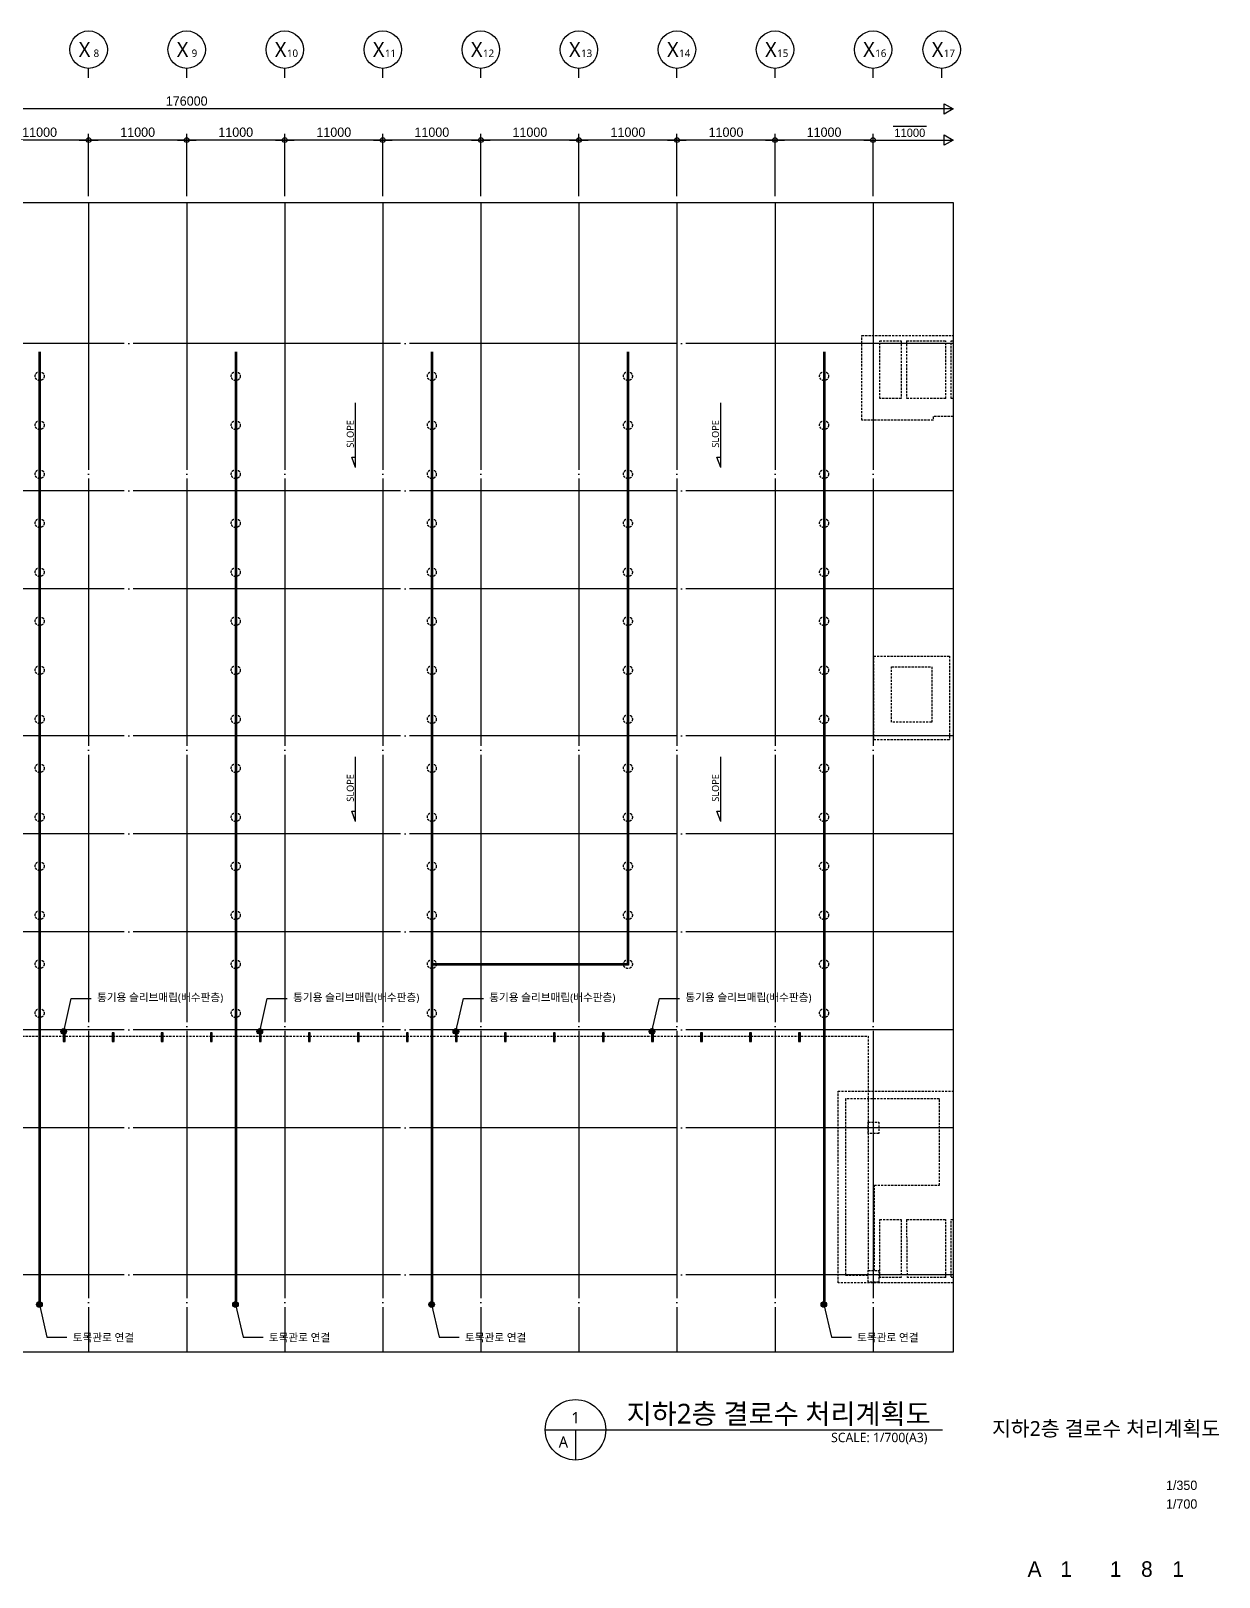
# Model space of a CAD drawing. Header units: millimetres. Extents: x 43194913 to 43467729, y 1104638 to 1280691.
# Drawn here: x 43334437 to 43467729, y 1104638 to 1278192 of the extents above; entities that cross this region are included whole.
import ezdxf
from ezdxf.enums import TextEntityAlignment as Align

# ---------------------------------------------------------------- set-up
doc = ezdxf.new("R2010")
doc.units = ezdxf.units.MM
doc.header["$LTSCALE"] = 1000
doc.header["$MEASUREMENT"] = 0
doc.header["$PDSIZE"] = -10
for name, pattern in [('CEN', [62, 60, -1, 0, -1]), ('HID', [2.2, 1.5, -0.7]), ('HIDDEN', [0.375, 0.25, -0.125])]:
    doc.linetypes.add(name, pattern=pattern)
doc.layers.get('0').update_dxf_attribs({"linetype": 'CONTINUOUS'})
doc.layers.get('Defpoints').update_dxf_attribs({"color": 171, "linetype": 'CONTINUOUS'})
for name, color, linetype in [('0-오픈트랜치', 2, 'HID'), ('CEN(ST)', 1, 'CEN'), ('CON', 2, 'CONTINUOUS'), ('ELE-8', 8, 'CONTINUOUS'), ('LED', 7, 'CONTINUOUS'), ('NDIM', 7, 'CONTINUOUS'), ('SASAC 도면번호', 6, 'CONTINUOUS'), ('SYM', 7, 'CONTINUOUS'), ('SYM(AXIS)', 7, 'CONTINUOUS'), ('TEXT', 3, 'CONTINUOUS'), ('TEXT(AXIS)', 2, 'CONTINUOUS'), ('TEXT(MIN)', 7, 'CONTINUOUS'), ('TEXT-TITLE', 6, 'CONTINUOUS'), ('TEXT-기입', 6, 'CONTINUOUS'), ('트렌치 (1층 결로수처리)', 2, 'CONTINUOUS')]:
    doc.layers.add(name, color=color, linetype=linetype)
doc.styles.add('CGS', font='cgse', dxfattribs={"bigfont": 'cgs'})
doc.styles.add('나눔바른고딕', font='NanumBarunGothic.ttf')
doc.dimstyles.new('NDIM 1200', dxfattribs={"dimscale": 500, "dimtxt": 3, "dimasz": 1, "dimexe": 2, "dimexo": 2, "dimgap": 1, "dimtad": 1, "dimdec": 0, "dimdsep": 46, "dimtxsty": 'CGS', "dimblk": 'DOT0', "dimcen": 1, "dimdle": 8, "dimclrd": 2, "dimclre": 2, "dimclrt": 2, "dimadec": 0, "dimazin": 0, "dimtfac": 1, "dimtdec": 0, "dimtix": 1, "dimtmove": 2, "dimatfit": 3, "dimldrblk": 'DOT0', "dimfxl": 1, "dimtolj": 1, "dimtzin": 0, "dimlwd": -1, "dimlwe": -1, "dimarcsym": 0})

# ---------------------------------------------------------------- blocks, each defined once
blk = doc.blocks.new('DOT0')
blk.add_line((-3, 0), (3, 0))
at = {"color": 6}
blk.add_circle((0, 0), 0.75, dxfattribs=at)
blk = doc.blocks.new('*D26')
at = {"layer": 'Defpoints', "color": 0, "ltscale": 0.4, "transparency": 16777216}
for p in [(43825338, 1238340), (43825338, 1231340), (43836338, 1231340)]:
    blk.add_point(p, dxfattribs=at)
at = {"layer": 'NDIM', "ltscale": 0.4, "transparency": 16777216}
for p, q in [((43825338, 1232040), (43825338, 1239040)), ((43835988, 1238340), (43825688, 1238340)), ((43836338, 1232040), (43836338, 1239040))]:
    blk.add_line(p, q, dxfattribs=at)
at = {"layer": 'NDIM', "ltscale": 0.4, "transparency": 16777216, "xscale": 350, "yscale": 350, "zscale": 350, "rotation": 180}
blk.add_blockref('DOT0', (43825338, 1238340), dxfattribs=at)
at = {"layer": 'NDIM', "ltscale": 0.4, "transparency": 16777216, "xscale": 350, "yscale": 350, "zscale": 350}
blk.add_blockref('DOT0', (43836338, 1238340), dxfattribs=at)
at = {"layer": 'NDIM', "ltscale": 0.4, "transparency": 16777216, "insert": (43830838, 1239215), "char_height": 1050, "attachment_point": 5, "style": 'CGS'}
blk.add_mtext('\\A1;11000', dxfattribs=at)
blk = doc.blocks.new('*D27')
at = {"layer": 'Defpoints', "color": 0, "ltscale": 0.4, "transparency": 16777216}
for p in [(43836338, 1238340), (43836338, 1231340), (43847338, 1231340)]:
    blk.add_point(p, dxfattribs=at)
at = {"layer": 'NDIM', "ltscale": 0.4, "transparency": 16777216}
for p, q in [((43836338, 1232040), (43836338, 1239040)), ((43846988, 1238340), (43836688, 1238340)), ((43847338, 1232040), (43847338, 1239040))]:
    blk.add_line(p, q, dxfattribs=at)
at = {"layer": 'NDIM', "ltscale": 0.4, "transparency": 16777216, "xscale": 350, "yscale": 350, "zscale": 350, "rotation": 180}
blk.add_blockref('DOT0', (43836338, 1238340), dxfattribs=at)
at = {"layer": 'NDIM', "ltscale": 0.4, "transparency": 16777216, "xscale": 350, "yscale": 350, "zscale": 350}
blk.add_blockref('DOT0', (43847338, 1238340), dxfattribs=at)
at = {"layer": 'NDIM', "ltscale": 0.4, "transparency": 16777216, "insert": (43841838, 1239215), "char_height": 1050, "attachment_point": 5, "style": 'CGS'}
blk.add_mtext('\\A1;11000', dxfattribs=at)
blk = doc.blocks.new('*D28')
at = {"layer": 'Defpoints', "color": 0, "ltscale": 0.4, "transparency": 16777216}
for p in [(43847338, 1238340), (43847338, 1231340), (43858338, 1231340)]:
    blk.add_point(p, dxfattribs=at)
at = {"layer": 'NDIM', "ltscale": 0.4, "transparency": 16777216}
for p, q in [((43847338, 1232040), (43847338, 1239040)), ((43857988, 1238340), (43847688, 1238340)), ((43858338, 1232040), (43858338, 1239040))]:
    blk.add_line(p, q, dxfattribs=at)
at = {"layer": 'NDIM', "ltscale": 0.4, "transparency": 16777216, "xscale": 350, "yscale": 350, "zscale": 350, "rotation": 180}
blk.add_blockref('DOT0', (43847338, 1238340), dxfattribs=at)
at = {"layer": 'NDIM', "ltscale": 0.4, "transparency": 16777216, "xscale": 350, "yscale": 350, "zscale": 350}
blk.add_blockref('DOT0', (43858338, 1238340), dxfattribs=at)
at = {"layer": 'NDIM', "ltscale": 0.4, "transparency": 16777216, "insert": (43852838, 1239215), "char_height": 1050, "attachment_point": 5, "style": 'CGS'}
blk.add_mtext('\\A1;11000', dxfattribs=at)
blk = doc.blocks.new('*D29')
at = {"layer": 'Defpoints', "color": 0, "ltscale": 0.4, "transparency": 16777216}
for p in [(43858338, 1238340), (43858338, 1231340), (43869338, 1231340)]:
    blk.add_point(p, dxfattribs=at)
at = {"layer": 'NDIM', "ltscale": 0.4, "transparency": 16777216}
for p, q in [((43858338, 1232040), (43858338, 1239040)), ((43868988, 1238340), (43858688, 1238340)), ((43869338, 1232040), (43869338, 1239040))]:
    blk.add_line(p, q, dxfattribs=at)
at = {"layer": 'NDIM', "ltscale": 0.4, "transparency": 16777216, "xscale": 350, "yscale": 350, "zscale": 350, "rotation": 180}
blk.add_blockref('DOT0', (43858338, 1238340), dxfattribs=at)
at = {"layer": 'NDIM', "ltscale": 0.4, "transparency": 16777216, "xscale": 350, "yscale": 350, "zscale": 350}
blk.add_blockref('DOT0', (43869338, 1238340), dxfattribs=at)
at = {"layer": 'NDIM', "ltscale": 0.4, "transparency": 16777216, "insert": (43863838, 1239215), "char_height": 1050, "attachment_point": 5, "style": 'CGS'}
blk.add_mtext('\\A1;11000', dxfattribs=at)
blk = doc.blocks.new('*D30')
at = {"layer": 'Defpoints', "color": 0, "ltscale": 0.4, "transparency": 16777216}
for p in [(43869338, 1238340), (43869338, 1231340), (43880338, 1231340)]:
    blk.add_point(p, dxfattribs=at)
at = {"layer": 'NDIM', "ltscale": 0.4, "transparency": 16777216}
for p, q in [((43869338, 1232040), (43869338, 1239040)), ((43879988, 1238340), (43869688, 1238340)), ((43880338, 1232040), (43880338, 1239040))]:
    blk.add_line(p, q, dxfattribs=at)
at = {"layer": 'NDIM', "ltscale": 0.4, "transparency": 16777216, "xscale": 350, "yscale": 350, "zscale": 350, "rotation": 180}
blk.add_blockref('DOT0', (43869338, 1238340), dxfattribs=at)
at = {"layer": 'NDIM', "ltscale": 0.4, "transparency": 16777216, "xscale": 350, "yscale": 350, "zscale": 350}
blk.add_blockref('DOT0', (43880338, 1238340), dxfattribs=at)
at = {"layer": 'NDIM', "ltscale": 0.4, "transparency": 16777216, "insert": (43874838, 1239215), "char_height": 1050, "attachment_point": 5, "style": 'CGS'}
blk.add_mtext('\\A1;11000', dxfattribs=at)
blk = doc.blocks.new('*D31')
at = {"layer": 'Defpoints', "color": 0, "ltscale": 0.4, "transparency": 16777216}
for p in [(43880338, 1238340), (43880338, 1231340), (43891338, 1231340)]:
    blk.add_point(p, dxfattribs=at)
at = {"layer": 'NDIM', "ltscale": 0.4, "transparency": 16777216}
for p, q in [((43880338, 1232040), (43880338, 1239040)), ((43890988, 1238340), (43880688, 1238340)), ((43891338, 1232040), (43891338, 1239040))]:
    blk.add_line(p, q, dxfattribs=at)
at = {"layer": 'NDIM', "ltscale": 0.4, "transparency": 16777216, "xscale": 350, "yscale": 350, "zscale": 350, "rotation": 180}
blk.add_blockref('DOT0', (43880338, 1238340), dxfattribs=at)
at = {"layer": 'NDIM', "ltscale": 0.4, "transparency": 16777216, "xscale": 350, "yscale": 350, "zscale": 350}
blk.add_blockref('DOT0', (43891338, 1238340), dxfattribs=at)
at = {"layer": 'NDIM', "ltscale": 0.4, "transparency": 16777216, "insert": (43885838, 1239215), "char_height": 1050, "attachment_point": 5, "style": 'CGS'}
blk.add_mtext('\\A1;11000', dxfattribs=at)
blk = doc.blocks.new('*D32')
at = {"layer": 'Defpoints', "color": 0, "ltscale": 0.4, "transparency": 16777216}
for p in [(43891338, 1238340), (43891338, 1231340), (43902338, 1231340)]:
    blk.add_point(p, dxfattribs=at)
at = {"layer": 'NDIM', "ltscale": 0.4, "transparency": 16777216}
for p, q in [((43891338, 1232040), (43891338, 1239040)), ((43901988, 1238340), (43891688, 1238340)), ((43902338, 1232040), (43902338, 1239040))]:
    blk.add_line(p, q, dxfattribs=at)
at = {"layer": 'NDIM', "ltscale": 0.4, "transparency": 16777216, "xscale": 350, "yscale": 350, "zscale": 350, "rotation": 180}
blk.add_blockref('DOT0', (43891338, 1238340), dxfattribs=at)
at = {"layer": 'NDIM', "ltscale": 0.4, "transparency": 16777216, "xscale": 350, "yscale": 350, "zscale": 350}
blk.add_blockref('DOT0', (43902338, 1238340), dxfattribs=at)
at = {"layer": 'NDIM', "ltscale": 0.4, "transparency": 16777216, "insert": (43896838, 1239215), "char_height": 1050, "attachment_point": 5, "style": 'CGS'}
blk.add_mtext('\\A1;11000', dxfattribs=at)
blk = doc.blocks.new('*D33')
at = {"layer": 'Defpoints', "color": 0, "ltscale": 0.4, "transparency": 16777216}
for p in [(43902338, 1238340), (43902338, 1231340), (43913338, 1231340)]:
    blk.add_point(p, dxfattribs=at)
at = {"layer": 'NDIM', "ltscale": 0.4, "transparency": 16777216}
for p, q in [((43902338, 1232040), (43902338, 1239040)), ((43912988, 1238340), (43902688, 1238340)), ((43913338, 1232040), (43913338, 1239040))]:
    blk.add_line(p, q, dxfattribs=at)
at = {"layer": 'NDIM', "ltscale": 0.4, "transparency": 16777216, "xscale": 350, "yscale": 350, "zscale": 350, "rotation": 180}
blk.add_blockref('DOT0', (43902338, 1238340), dxfattribs=at)
at = {"layer": 'NDIM', "ltscale": 0.4, "transparency": 16777216, "xscale": 350, "yscale": 350, "zscale": 350}
blk.add_blockref('DOT0', (43913338, 1238340), dxfattribs=at)
at = {"layer": 'NDIM', "ltscale": 0.4, "transparency": 16777216, "insert": (43907838, 1239215), "char_height": 1050, "attachment_point": 5, "style": 'CGS'}
blk.add_mtext('\\A1;11000', dxfattribs=at)
blk = doc.blocks.new('*D34')
at = {"layer": 'Defpoints', "color": 0, "ltscale": 0.4, "transparency": 16777216}
for p in [(43913338, 1238340), (43913338, 1231340), (43924338, 1231340)]:
    blk.add_point(p, dxfattribs=at)
at = {"layer": 'NDIM', "ltscale": 0.4, "transparency": 16777216}
for p, q in [((43913338, 1232040), (43913338, 1239040)), ((43923988, 1238340), (43913688, 1238340)), ((43924338, 1232040), (43924338, 1239040))]:
    blk.add_line(p, q, dxfattribs=at)
at = {"layer": 'NDIM', "ltscale": 0.4, "transparency": 16777216, "xscale": 350, "yscale": 350, "zscale": 350, "rotation": 180}
blk.add_blockref('DOT0', (43913338, 1238340), dxfattribs=at)
at = {"layer": 'NDIM', "ltscale": 0.4, "transparency": 16777216, "xscale": 350, "yscale": 350, "zscale": 350}
blk.add_blockref('DOT0', (43924338, 1238340), dxfattribs=at)
at = {"layer": 'NDIM', "ltscale": 0.4, "transparency": 16777216, "insert": (43918838, 1239215), "char_height": 1050, "attachment_point": 5, "style": 'CGS'}
blk.add_mtext('\\A1;11000', dxfattribs=at)
blk = doc.blocks.new('*D40')
at = {"layer": 'Defpoints', "color": 0, "ltscale": 0.4, "transparency": 16777216}
for p in [(43825338, 1238340), (43825338, 1231340), (43836338, 1231340)]:
    blk.add_point(p, dxfattribs=at)
at = {"layer": 'NDIM', "ltscale": 0.4, "transparency": 16777216}
for p, q in [((43825338, 1232040), (43825338, 1239040)), ((43835988, 1238340), (43825688, 1238340)), ((43836338, 1232040), (43836338, 1239040))]:
    blk.add_line(p, q, dxfattribs=at)
at = {"layer": 'NDIM', "ltscale": 0.4, "transparency": 16777216, "xscale": 350, "yscale": 350, "zscale": 350, "rotation": 180}
blk.add_blockref('DOT0', (43825338, 1238340), dxfattribs=at)
at = {"layer": 'NDIM', "ltscale": 0.4, "transparency": 16777216, "xscale": 350, "yscale": 350, "zscale": 350}
blk.add_blockref('DOT0', (43836338, 1238340), dxfattribs=at)
at = {"layer": 'NDIM', "ltscale": 0.4, "transparency": 16777216, "insert": (43830838, 1239215), "char_height": 1050, "attachment_point": 5, "style": 'CGS'}
blk.add_mtext('\\A1;11000', dxfattribs=at)
blk = doc.blocks.new('*D41')
at = {"layer": 'Defpoints', "color": 0, "ltscale": 0.4, "transparency": 16777216}
for p in [(43836338, 1238340), (43836338, 1231340), (43847338, 1231340)]:
    blk.add_point(p, dxfattribs=at)
at = {"layer": 'NDIM', "ltscale": 0.4, "transparency": 16777216}
for p, q in [((43836338, 1232040), (43836338, 1239040)), ((43846988, 1238340), (43836688, 1238340)), ((43847338, 1232040), (43847338, 1239040))]:
    blk.add_line(p, q, dxfattribs=at)
at = {"layer": 'NDIM', "ltscale": 0.4, "transparency": 16777216, "xscale": 350, "yscale": 350, "zscale": 350, "rotation": 180}
blk.add_blockref('DOT0', (43836338, 1238340), dxfattribs=at)
at = {"layer": 'NDIM', "ltscale": 0.4, "transparency": 16777216, "xscale": 350, "yscale": 350, "zscale": 350}
blk.add_blockref('DOT0', (43847338, 1238340), dxfattribs=at)
at = {"layer": 'NDIM', "ltscale": 0.4, "transparency": 16777216, "insert": (43841838, 1239215), "char_height": 1050, "attachment_point": 5, "style": 'CGS'}
blk.add_mtext('\\A1;11000', dxfattribs=at)
blk = doc.blocks.new('*D42')
at = {"layer": 'Defpoints', "color": 0, "ltscale": 0.4, "transparency": 16777216}
for p in [(43847338, 1238340), (43847338, 1231340), (43858338, 1231340)]:
    blk.add_point(p, dxfattribs=at)
at = {"layer": 'NDIM', "ltscale": 0.4, "transparency": 16777216}
for p, q in [((43847338, 1232040), (43847338, 1239040)), ((43857988, 1238340), (43847688, 1238340)), ((43858338, 1232040), (43858338, 1239040))]:
    blk.add_line(p, q, dxfattribs=at)
at = {"layer": 'NDIM', "ltscale": 0.4, "transparency": 16777216, "xscale": 350, "yscale": 350, "zscale": 350, "rotation": 180}
blk.add_blockref('DOT0', (43847338, 1238340), dxfattribs=at)
at = {"layer": 'NDIM', "ltscale": 0.4, "transparency": 16777216, "xscale": 350, "yscale": 350, "zscale": 350}
blk.add_blockref('DOT0', (43858338, 1238340), dxfattribs=at)
at = {"layer": 'NDIM', "ltscale": 0.4, "transparency": 16777216, "insert": (43852838, 1239215), "char_height": 1050, "attachment_point": 5, "style": 'CGS'}
blk.add_mtext('\\A1;11000', dxfattribs=at)
blk = doc.blocks.new('A$C2F20087E')
at = {"layer": 'SYM(AXIS)'}
blk.add_line((600, 0), (600, 300), dxfattribs=at)
blk.add_circle((600, 900), 600, dxfattribs=at)
blk = doc.blocks.new('PIT')
at = {"layer": 'CON', "linetype": 'HIDDEN'}
for p, q in [((213450, -8600), (213450, 900)), ((213450, 900), (223691, 900)), ((215450, -6200), (215450, 300)), ((215450, 300), (217850, 300)), ((217850, 300), (217850, -6200)), ((218450, 300), (218450, -6200)), ((218450, 300), (222850, 300)), ((222850, -6200), (222850, 300)), ((223450, -6200), (223450, 300)), ((223450, 300), (223691, 300)), ((217850, -6200), (215450, -6200)), ((222850, -6200), (218450, -6200)), ((223691, -6200), (223450, -6200)), ((221450, -8600), (213450, -8600)), ((223691, -8200), (221450, -8200)), ((221450, -8200), (221450, -8600)), ((214775, -44500), (214775, -35100)), ((214775, -35100), (223275, -35100)), ((216775, -42500), (216775, -36300)), ((216775, -36300), (221275, -36300)), ((221275, -36300), (221275, -42500)), ((223275, -35100), (223275, -44500)), ((221275, -42500), (216775, -42500)), ((223275, -44500), (214775, -44500)), ((210775, -105450), (210775, -83950)), ((210775, -83950), (223691, -83950)), ((222150, -84800), (211625, -84800)), ((211625, -84800), (211625, -104600)), ((222150, -94500), (222150, -84800)), ((214150, -87400), (215350, -87400)), ((214150, -88700), (214150, -87400)), ((215350, -87400), (215350, -88700)), ((215350, -88700), (214150, -88700)), ((214850, -97675), (214850, -94500)), ((214850, -94500), (222150, -94500)), ((214850, -104075), (214850, -97675)), ((215450, -104850), (215450, -98350)), ((215450, -98350), (217850, -98350)), ((217850, -98350), (217850, -104850)), ((218450, -98350), (222850, -98350)), ((218450, -98350), (218513, -104850)), ((222850, -104850), (222850, -98350)), ((223450, -104775), (223450, -98350)), ((223450, -98350), (223691, -98350)), ((214150, -104075), (215350, -104075)), ((214150, -105375), (214150, -104075)), ((215350, -104075), (215350, -105375)), ((223691, -105450), (210775, -105450)), ((211625, -104600), (214150, -104600)), ((215350, -105375), (214150, -105375)), ((217850, -104850), (215450, -104850)), ((222850, -104850), (218513, -104850)), ((223691, -104850), (223450, -104850))]:
    blk.add_line(p, q, dxfattribs=at)
blk = doc.blocks.new('A$C002E7D50')
at = {"layer": 'SYM'}
for p, q in [((8316, 0), (0, 0)), ((8316, 0), (6993, 499)), ((6993, 499), (6993, 0))]:
    blk.add_line(p, q, dxfattribs=at)
blk = doc.blocks.new('A$C16a99d6b')
at = {"xscale": -0.75, "yscale": 0.75, "zscale": 0.75}
blk.add_blockref('A$C002E7D50', (8316, 208), dxfattribs=at)
at = {"layer": 'TEXT(MIN)', "style": '나눔바른고딕'}
blk.add_text('SLOPE', height=675, dxfattribs=at).set_placement((3989, 726), align=Align.MIDDLE_LEFT)
blk = doc.blocks.new('슬리브')
at = {"layer": 'LED'}
h = blk.add_hatch(color=256, dxfattribs=at)
h.dxf.hatch_style = 1
h.paths.add_polyline_path([(6282138, -145249), (6282138, -145449), (6283138, -145449), (6283138, -145249)])
blk.add_lwpolyline([(6283138, -145449), (6283138, -145249), (6282138, -145249), (6282138, -145449)], close=True, dxfattribs=at)
for points in [[(6283138, -145349), (6282138, -145349)], [(6282638, -145449), (6282638, -145249)]]:
    blk.add_lwpolyline(points, dxfattribs=at)
blk = doc.blocks.new('sdhfjgdfgfghgfh')
at = {"layer": 'LED'}
h = blk.add_hatch(color=256, dxfattribs=at)
h.dxf.hatch_style = 1
edge = h.paths.add_edge_path()
edge.add_arc((43272109, 1158895), 315, -90, 270, ccw=False)
blk.add_lwpolyline([(43272109, 1158895), (43272957, 1162585), (43275197, 1162585)], dxfattribs=at)
blk.add_circle((43272109, 1158895), 315, dxfattribs=at)
at = {"rotation": 269.9999999999999}
for p in [(43417512, 7440880), (43423012, 7440880), (43428512, 7440880), (43434012, 7440880)]:
    blk.add_blockref('슬리브', p, dxfattribs=at)
at = {"layer": 'TEXT(MIN)', "style": '나눔바른고딕'}
blk.add_text('통기용 슬리브매립(배수판층)', height=875, dxfattribs=at).set_placement((43275850, 1162705), align=Align.MIDDLE_LEFT)
blk = doc.blocks.new('sfdg15d63fgdfgd')
at = {"layer": 'LED'}
h = blk.add_hatch(color=256, dxfattribs=at)
h.dxf.hatch_style = 1
edge = h.paths.add_edge_path()
edge.add_arc((43269388, 1128242), 315, 90, 450)
at = {"layer": '트렌치 (1층 결로수처리)'}
h = blk.add_hatch(color=256, dxfattribs=at)
h.dxf.hatch_style = 1
edge = h.paths.add_edge_path()
edge.add_arc((43269413, 1232442), 50, 90, 450)
h = blk.add_hatch(color=256, dxfattribs=at)
h.dxf.hatch_style = 1
edge = h.paths.add_edge_path()
edge.add_arc((43269413, 1226942), 50, 90, 450)
h = blk.add_hatch(color=256, dxfattribs=at)
h.dxf.hatch_style = 1
edge = h.paths.add_edge_path()
edge.add_arc((43269413, 1221442), 50, 90, 450)
h = blk.add_hatch(color=256, dxfattribs=at)
h.dxf.hatch_style = 1
edge = h.paths.add_edge_path()
edge.add_arc((43269413, 1215942), 50, 90, 450)
h = blk.add_hatch(color=256, dxfattribs=at)
h.dxf.hatch_style = 1
edge = h.paths.add_edge_path()
edge.add_arc((43269413, 1210442), 50, 90, 450)
h = blk.add_hatch(color=256, dxfattribs=at)
h.dxf.hatch_style = 1
edge = h.paths.add_edge_path()
edge.add_arc((43269413, 1204942), 50, 90, 450)
h = blk.add_hatch(color=256, dxfattribs=at)
h.dxf.hatch_style = 1
edge = h.paths.add_edge_path()
edge.add_arc((43269413, 1199442), 50, 90, 450)
h = blk.add_hatch(color=256, dxfattribs=at)
h.dxf.hatch_style = 1
edge = h.paths.add_edge_path()
edge.add_arc((43269413, 1193942), 50, 90, 450)
h = blk.add_hatch(color=256, dxfattribs=at)
h.dxf.hatch_style = 1
edge = h.paths.add_edge_path()
edge.add_arc((43269413, 1188442), 50, 90, 450)
h = blk.add_hatch(color=256, dxfattribs=at)
h.dxf.hatch_style = 1
edge = h.paths.add_edge_path()
edge.add_arc((43269413, 1182942), 50, 90, 450)
h = blk.add_hatch(color=256, dxfattribs=at)
h.dxf.hatch_style = 1
edge = h.paths.add_edge_path()
edge.add_arc((43269413, 1177442), 50, 90, 450)
h = blk.add_hatch(color=256, dxfattribs=at)
h.dxf.hatch_style = 1
edge = h.paths.add_edge_path()
edge.add_arc((43269413, 1171942), 50, 90, 450)
h = blk.add_hatch(color=256, dxfattribs=at)
h.dxf.hatch_style = 1
edge = h.paths.add_edge_path()
edge.add_arc((43269413, 1166442), 50, 90, 450)
h = blk.add_hatch(color=256, dxfattribs=at)
h.dxf.hatch_style = 1
edge = h.paths.add_edge_path()
edge.add_arc((43269413, 1160942), 50, 90, 450)
at = {"layer": 'LED'}
blk.add_lwpolyline([(43269388, 1128242), (43270235, 1124552), (43272475, 1124552)], dxfattribs=at)
blk.add_circle((43269388, 1128242), 315, dxfattribs=at)
at = {"layer": '트렌치 (1층 결로수처리)'}
for points in [[(43269338, 1235167), (43269338, 1128242)], [(43269488, 1235167), (43269488, 1128242)]]:
    blk.add_lwpolyline(points, dxfattribs=at)
at = {"layer": '트렌치 (1층 결로수처리)', "linetype": 'HIDDEN'}
for centre in [(43269413, 1232442), (43269413, 1226942), (43269413, 1221442), (43269413, 1215942), (43269413, 1210442), (43269413, 1204942), (43269413, 1199442), (43269413, 1193942), (43269413, 1188442), (43269413, 1182942), (43269413, 1177442), (43269413, 1171942), (43269413, 1166442), (43269413, 1160942)]:
    blk.add_circle(centre, 500, dxfattribs=at)
at = {"layer": '트렌치 (1층 결로수처리)'}
for centre in [(43269413, 1232442), (43269413, 1226942), (43269413, 1221442), (43269413, 1215942), (43269413, 1210442), (43269413, 1204942), (43269413, 1199442), (43269413, 1193942), (43269413, 1188442), (43269413, 1182942), (43269413, 1177442), (43269413, 1171942), (43269413, 1166442), (43269413, 1160942)]:
    blk.add_circle(centre, 50, dxfattribs=at)
at = {"layer": 'TEXT(MIN)', "style": '나눔바른고딕'}
blk.add_text('토목관로 연결', height=875, dxfattribs=at).set_placement((43273129, 1124525), align=Align.MIDDLE_LEFT)
blk = doc.blocks.new('sdnjfknkdfgdfgdfg')
for points in [[(43932329.2, 1242417), (43933329.2, 1241839.6), (43932329.2, 1241262.3)], [(43932329.2, 1238917), (43933329.2, 1238339.6), (43932329.2, 1237762.3)]]:
    blk.add_lwpolyline(points, close=True)
at = {"layer": 'CEN(ST)', "ltscale": 0.5}
for points in [[(43836338.4, 1231339.6), (43836338.4, 1102264.7)], [(43847338.4, 1231339.6), (43847338.4, 1102264.7)], [(43858338.4, 1231339.6), (43858338.4, 1102264.7)], [(43869338.4, 1231339.6), (43869338.4, 1102264.7)], [(43880338.4, 1231339.6), (43880338.4, 1102264.7)], [(43891338.4, 1231339.6), (43891338.4, 1102264.7)], [(43902338.4, 1231339.6), (43902338.4, 1102264.7)], [(43913338.4, 1231339.6), (43913338.4, 1102264.7)], [(43924338.4, 1231339.6), (43924338.4, 1102264.7)], [(43933329.2, 1215514.7), (43706638.4, 1215514.7)], [(43933329.2, 1198964.7), (43706638.4, 1198964.7)], [(43933329.2, 1187964.7), (43706638.4, 1187964.7)], [(43933329.2, 1171464.7), (43706638.4, 1171464.7)], [(43933329.2, 1160464.7), (43706638.4, 1160464.7)], [(43933329.2, 1149464.7), (43706638.4, 1149464.7)], [(43933329.2, 1138464.7), (43706638.4, 1138464.7)], [(43933329.2, 1127464.7), (43706638.4, 1127464.7)], [(43933329.2, 1110964.7), (43706638.4, 1110964.7)]]:
    blk.add_lwpolyline(points, dxfattribs=at)
at = {"layer": 'Defpoints'}
blk.add_lwpolyline([(43933329.2, 1102264.7), (43706638.4, 1102264.7), (43706638.4, 1231339.6), (43933329.2, 1231339.6)], close=True, dxfattribs=at)
at = {"layer": 'NDIM', "ltscale": 0.4}
for p, q in [((43933329.2, 1241839.6), (43759688.4, 1241839.6)), ((43926593, 1239893.6), (43930331.7, 1239893.6)), ((43924338.4, 1238339.6), (43933329.2, 1238339.6))]:
    blk.add_line(p, q, dxfattribs=at)
at = {"xscale": 3.5, "yscale": 3.5, "zscale": 3.5}
for p in [(43834238.4, 1245339.6), (43845238.4, 1245339.6), (43856238.4, 1245339.6), (43867238.4, 1245339.6), (43878238.4, 1245339.6), (43889238.4, 1245339.6), (43900238.4, 1245339.6), (43911238.4, 1245339.6), (43922238.4, 1245339.6), (43929938.4, 1245339.6)]:
    blk.add_blockref('A$C2F20087E', p, dxfattribs=at)
at = {"layer": 'NDIM', "ltscale": 0.4, "attachment_point": 5, "style": 'CGS'}
for s, insert, char_height in [('\\A1;176000', (43847338.4, 1242714.6), 1050), ('\\A1;11000', (43928461.4, 1239152.9), 933.33)]:
    blk.add_mtext(s, dxfattribs=dict(at, insert=insert, char_height=char_height))
at = {"layer": 'TEXT(AXIS)', "style": '나눔바른고딕'}
for s, height, p in [('X', 1680, (43835877.6, 1248503.6)), ('8', 840, (43837205, 1248083.7)), ('X', 1680, (43846877.6, 1248503.6)), ('9', 840, (43848205, 1248083.7)), ('X', 1680, (43857877.6, 1248503.6)), ('10', 840, (43859205, 1248083.7)), ('X', 1680, (43868877.6, 1248503.6)), ('11', 840, (43870205, 1248083.7)), ('X', 1680, (43879877.6, 1248503.6)), ('12', 840, (43881205, 1248083.7)), ('X', 1680, (43890877.6, 1248503.6)), ('13', 840, (43892205, 1248083.7)), ('X', 1680, (43901877.6, 1248503.6)), ('14', 840, (43903205, 1248083.7)), ('X', 1680, (43912877.6, 1248503.6)), ('15', 840, (43914205, 1248083.7)), ('X', 1680, (43923877.6, 1248503.6)), ('16', 840, (43925205, 1248083.7)), ('X', 1680, (43931577.6, 1248503.6)), ('17', 840, (43932905, 1248083.7))]:
    blk.add_text(s, height=height, dxfattribs=at).set_placement(p, align=Align.MIDDLE)
at = {"layer": 'NDIM', "ltscale": 0.4}
for base, p1, p2, picture, middle in [((43825338.4, 1238339.6), (43836338.4, 1231339.6), (43825338.4, 1231339.6), '*D26', (43830838.4, 1239214.6)), ((43825338.4, 1238339.6), (43836338.4, 1231339.6), (43825338.4, 1231339.6), '*D40', (43830838.4, 1239214.6)), ((43836338.4, 1238339.6), (43847338.4, 1231339.6), (43836338.4, 1231339.6), '*D27', (43841838.4, 1239214.6)), ((43836338.4, 1238339.6), (43847338.4, 1231339.6), (43836338.4, 1231339.6), '*D41', (43841838.4, 1239214.6)), ((43847338.4, 1238339.6), (43858338.4, 1231339.6), (43847338.4, 1231339.6), '*D28', (43852838.4, 1239214.6)), ((43847338.4, 1238339.6), (43858338.4, 1231339.6), (43847338.4, 1231339.6), '*D42', (43852838.4, 1239214.6)), ((43858338.4, 1238339.6), (43869338.4, 1231339.6), (43858338.4, 1231339.6), '*D29', (43863838.4, 1239214.6)), ((43869338.4, 1238339.6), (43880338.4, 1231339.6), (43869338.4, 1231339.6), '*D30', (43874838.4, 1239214.6)), ((43880338.4, 1238339.6), (43891338.4, 1231339.6), (43880338.4, 1231339.6), '*D31', (43885838.4, 1239214.6)), ((43891338.4, 1238339.6), (43902338.4, 1231339.6), (43891338.4, 1231339.6), '*D32', (43896838.4, 1239214.6)), ((43902338.4, 1238339.6), (43913338.4, 1231339.6), (43902338.4, 1231339.6), '*D33', (43907838.4, 1239214.6)), ((43913338.4, 1238339.6), (43924338.4, 1231339.6), (43913338.4, 1231339.6), '*D34', (43918838.4, 1239214.6))]:
    dim = blk.add_linear_dim(base=base, p1=p1, p2=p2, angle=180, dimstyle='NDIM 1200', override={"dimscale": 350, "dimclrd": 256, "dimclre": 256, "dimclrt": 256}, dxfattribs=at)
    dim.commit()
    dim.dimension.update_dxf_attribs({"geometry": picture, "text_midpoint": middle, "dimtype": 160})

msp = doc.modelspace()

# ---------------------------------------------------------------- hatches: boundary and pattern name
at = {"layer": '트렌치 (1층 결로수처리)'}
h = msp.add_hatch(color=256, dxfattribs=at)
h.dxf.hatch_style = 1
edge = h.paths.add_edge_path()
edge.add_arc((43401412.7, 1239441.9), 50, 90, 450)
h = msp.add_hatch(color=256, dxfattribs=at)
h.dxf.hatch_style = 1
edge = h.paths.add_edge_path()
edge.add_arc((43401412.7, 1233941.9), 50, 90, 450)
h = msp.add_hatch(color=256, dxfattribs=at)
h.dxf.hatch_style = 1
edge = h.paths.add_edge_path()
edge.add_arc((43401412.7, 1228441.9), 50, 90, 450)
h = msp.add_hatch(color=256, dxfattribs=at)
h.dxf.hatch_style = 1
edge = h.paths.add_edge_path()
edge.add_arc((43401412.7, 1222941.9), 50, 90, 450)
h = msp.add_hatch(color=256, dxfattribs=at)
h.dxf.hatch_style = 1
edge = h.paths.add_edge_path()
edge.add_arc((43401412.7, 1217441.9), 50, 90, 450)
h = msp.add_hatch(color=256, dxfattribs=at)
h.dxf.hatch_style = 1
edge = h.paths.add_edge_path()
edge.add_arc((43401412.7, 1211941.9), 50, 90, 450)
h = msp.add_hatch(color=256, dxfattribs=at)
h.dxf.hatch_style = 1
edge = h.paths.add_edge_path()
edge.add_arc((43401412.7, 1206441.9), 50, 90, 450)
h = msp.add_hatch(color=256, dxfattribs=at)
h.dxf.hatch_style = 1
edge = h.paths.add_edge_path()
edge.add_arc((43401412.7, 1200941.9), 50, 90, 450)
h = msp.add_hatch(color=256, dxfattribs=at)
h.dxf.hatch_style = 1
edge = h.paths.add_edge_path()
edge.add_arc((43401412.7, 1195441.9), 50, 90, 450)
h = msp.add_hatch(color=256, dxfattribs=at)
h.dxf.hatch_style = 1
edge = h.paths.add_edge_path()
edge.add_arc((43401412.7, 1189941.9), 50, 90, 450)
h = msp.add_hatch(color=256, dxfattribs=at)
h.dxf.hatch_style = 1
edge = h.paths.add_edge_path()
edge.add_arc((43401412.7, 1184441.9), 50, 90, 450)
h = msp.add_hatch(color=256, dxfattribs=at)
h.dxf.hatch_style = 1
edge = h.paths.add_edge_path()
edge.add_arc((43401412.7, 1178941.9), 50, 90, 450)
h = msp.add_hatch(color=256, dxfattribs=at)
h.dxf.hatch_style = 1
edge = h.paths.add_edge_path()
edge.add_arc((43401412.7, 1173441.9), 50, 90, 450)

# ---------------------------------------------------------------- linework, layer by layer
at = {"layer": '0-오픈트랜치', "ltscale": 10000}
for points in [[(43401337.7, 1173490.9), (43379487.7, 1173490.9)], [(43401487.7, 1173340.9), (43379487.7, 1173340.9)]]:
    msp.add_lwpolyline(points, dxfattribs=at)
at = {"layer": 'Defpoints', "ltscale": 10000}
msp.add_lwpolyline([(43211212.7, 1258941.8), (43437903.4, 1258941.8), (43437903.4, 1129866.9), (43211212.7, 1129866.9)], close=True, dxfattribs=at)
at = {"layer": 'ELE-8', "linetype": 'HIDDEN'}
msp.add_lwpolyline([(43241062.7, 1137866.9), (43241062.7, 1137741.9), (43252962.7, 1137741.9), (43252962.7, 1154216.9), (43264462.7, 1154216.9), (43264462.7, 1165366.9), (43428362.7, 1165366.9), (43428362.7, 1139041.9)], dxfattribs=at)
at = {"layer": 'SYM'}
for p, q in [((43392135.1, 1121172.1), (43436702.2, 1121172.1)), ((43395529.1, 1121172.1), (43395529.1, 1117778.1))]:
    msp.add_line(p, q, dxfattribs=at)
msp.add_circle((43395529.1, 1121172.1), 3393.9, dxfattribs=at)
at = {"layer": '트렌치 (1층 결로수처리)'}
for points in [[(43401337.7, 1242166.9), (43401337.7, 1173490.9)], [(43401487.7, 1242166.9), (43401487.7, 1173340.9)]]:
    msp.add_lwpolyline(points, dxfattribs=at)
at = {"layer": '트렌치 (1층 결로수처리)', "linetype": 'HIDDEN'}
for centre in [(43401412.7, 1239441.9), (43401412.7, 1233941.9), (43401412.7, 1228441.9), (43401412.7, 1222941.9), (43401412.7, 1217441.9), (43401412.7, 1211941.9), (43401412.7, 1206441.9), (43401412.7, 1200941.9), (43401412.7, 1195441.9), (43401412.7, 1189941.9), (43401412.7, 1184441.9), (43401412.7, 1178941.9), (43401412.7, 1173441.9)]:
    msp.add_circle(centre, 500, dxfattribs=at)
at = {"layer": '트렌치 (1층 결로수처리)'}
for centre in [(43401412.7, 1239441.9), (43401412.7, 1233941.9), (43401412.7, 1228441.9), (43401412.7, 1222941.9), (43401412.7, 1217441.9), (43401412.7, 1211941.9), (43401412.7, 1206441.9), (43401412.7, 1200941.9), (43401412.7, 1195441.9), (43401412.7, 1189941.9), (43401412.7, 1184441.9), (43401412.7, 1178941.9), (43401412.7, 1173441.9)]:
    msp.add_circle(centre, 50, dxfattribs=at)

# ---------------------------------------------------------------- block references
at = {"ltscale": 10000}
for name, p in [('sdnjfknkdfgdfgdfg', (-495425.7, 27602.2)), ('sfdg15d63fgdfgd', (66000, 7000)), ('sfdg15d63fgdfgd', (88000, 7000)), ('sfdg15d63fgdfgd', (110000, 7000)), ('sfdg15d63fgdfgd', (154000, 7000)), ('sdhfjgdfgfghgfh', (66000, 7000)), ('sdhfjgdfgfghgfh', (88000, 7000)), ('sdhfjgdfgfghgfh', (110000, 7000)), ('sdhfjgdfgfghgfh', (132000, 7000))]:
    msp.add_blockref(name, p, dxfattribs=at)
at = {"ltscale": 10000, "xscale": 1.166666666666667, "yscale": 1.166666666666667, "zscale": 1.166666666666667, "rotation": 90}
for p in [(43371109.1, 1226755), (43412076.2, 1226755), (43371109.1, 1187015.9), (43412076.2, 1187015.9)]:
    msp.add_blockref('A$C16a99d6b', p, dxfattribs=at)
at = {"layer": 'SASAC 도면번호'}
msp.add_blockref('PIT', (43214212.7, 1243116.9), dxfattribs=at)

# ---------------------------------------------------------------- texts
at = {"layer": 'TEXT', "style": '나눔바른고딕'}
for s, p in [('1', (43395529.1, 1122529.6)), ('A', (43394171.5, 1119814.5))]:
    msp.add_text(s, height=1260, dxfattribs=at).set_placement(p, align=Align.MIDDLE)
msp.add_text('지하2층 결로수 처리계획도', height=2240, dxfattribs=at).set_placement((43401269, 1121850.8))
msp.add_text('SCALE: 1/700(A3)', height=1050, dxfattribs=at).set_placement((43435010, 1120832.7), align=Align.TOP_RIGHT)
at = {"layer": 'TEXT-TITLE', "style": '나눔바른고딕'}
msp.add_text('지하2층 결로수 처리계획도', height=1680, dxfattribs=at).set_placement((43455053.4, 1121305.9), align=Align.MIDDLE_CENTER)
at = {"layer": 'TEXT-기입', "style": 'CGS'}
for s, p in [('1/350', (43461774.7, 1114099.4)), ('1/700', (43461774.7, 1111999.4))]:
    msp.add_text(s, height=1050, dxfattribs=at).set_placement(p, align=Align.BOTTOM_LEFT)
for s, p in [('A', (43447030.6, 1105537.5)), ('1', (43450574.6, 1105537.5)), ('1', (43456130.6, 1105537.5)), ('8', (43459630.6, 1105537.5)), ('1', (43463130.6, 1105537.5))]:
    msp.add_text(s, height=1750, dxfattribs=at).set_placement(p, align=Align.MIDDLE_CENTER)

doc.saveas('drawing.dxf')
